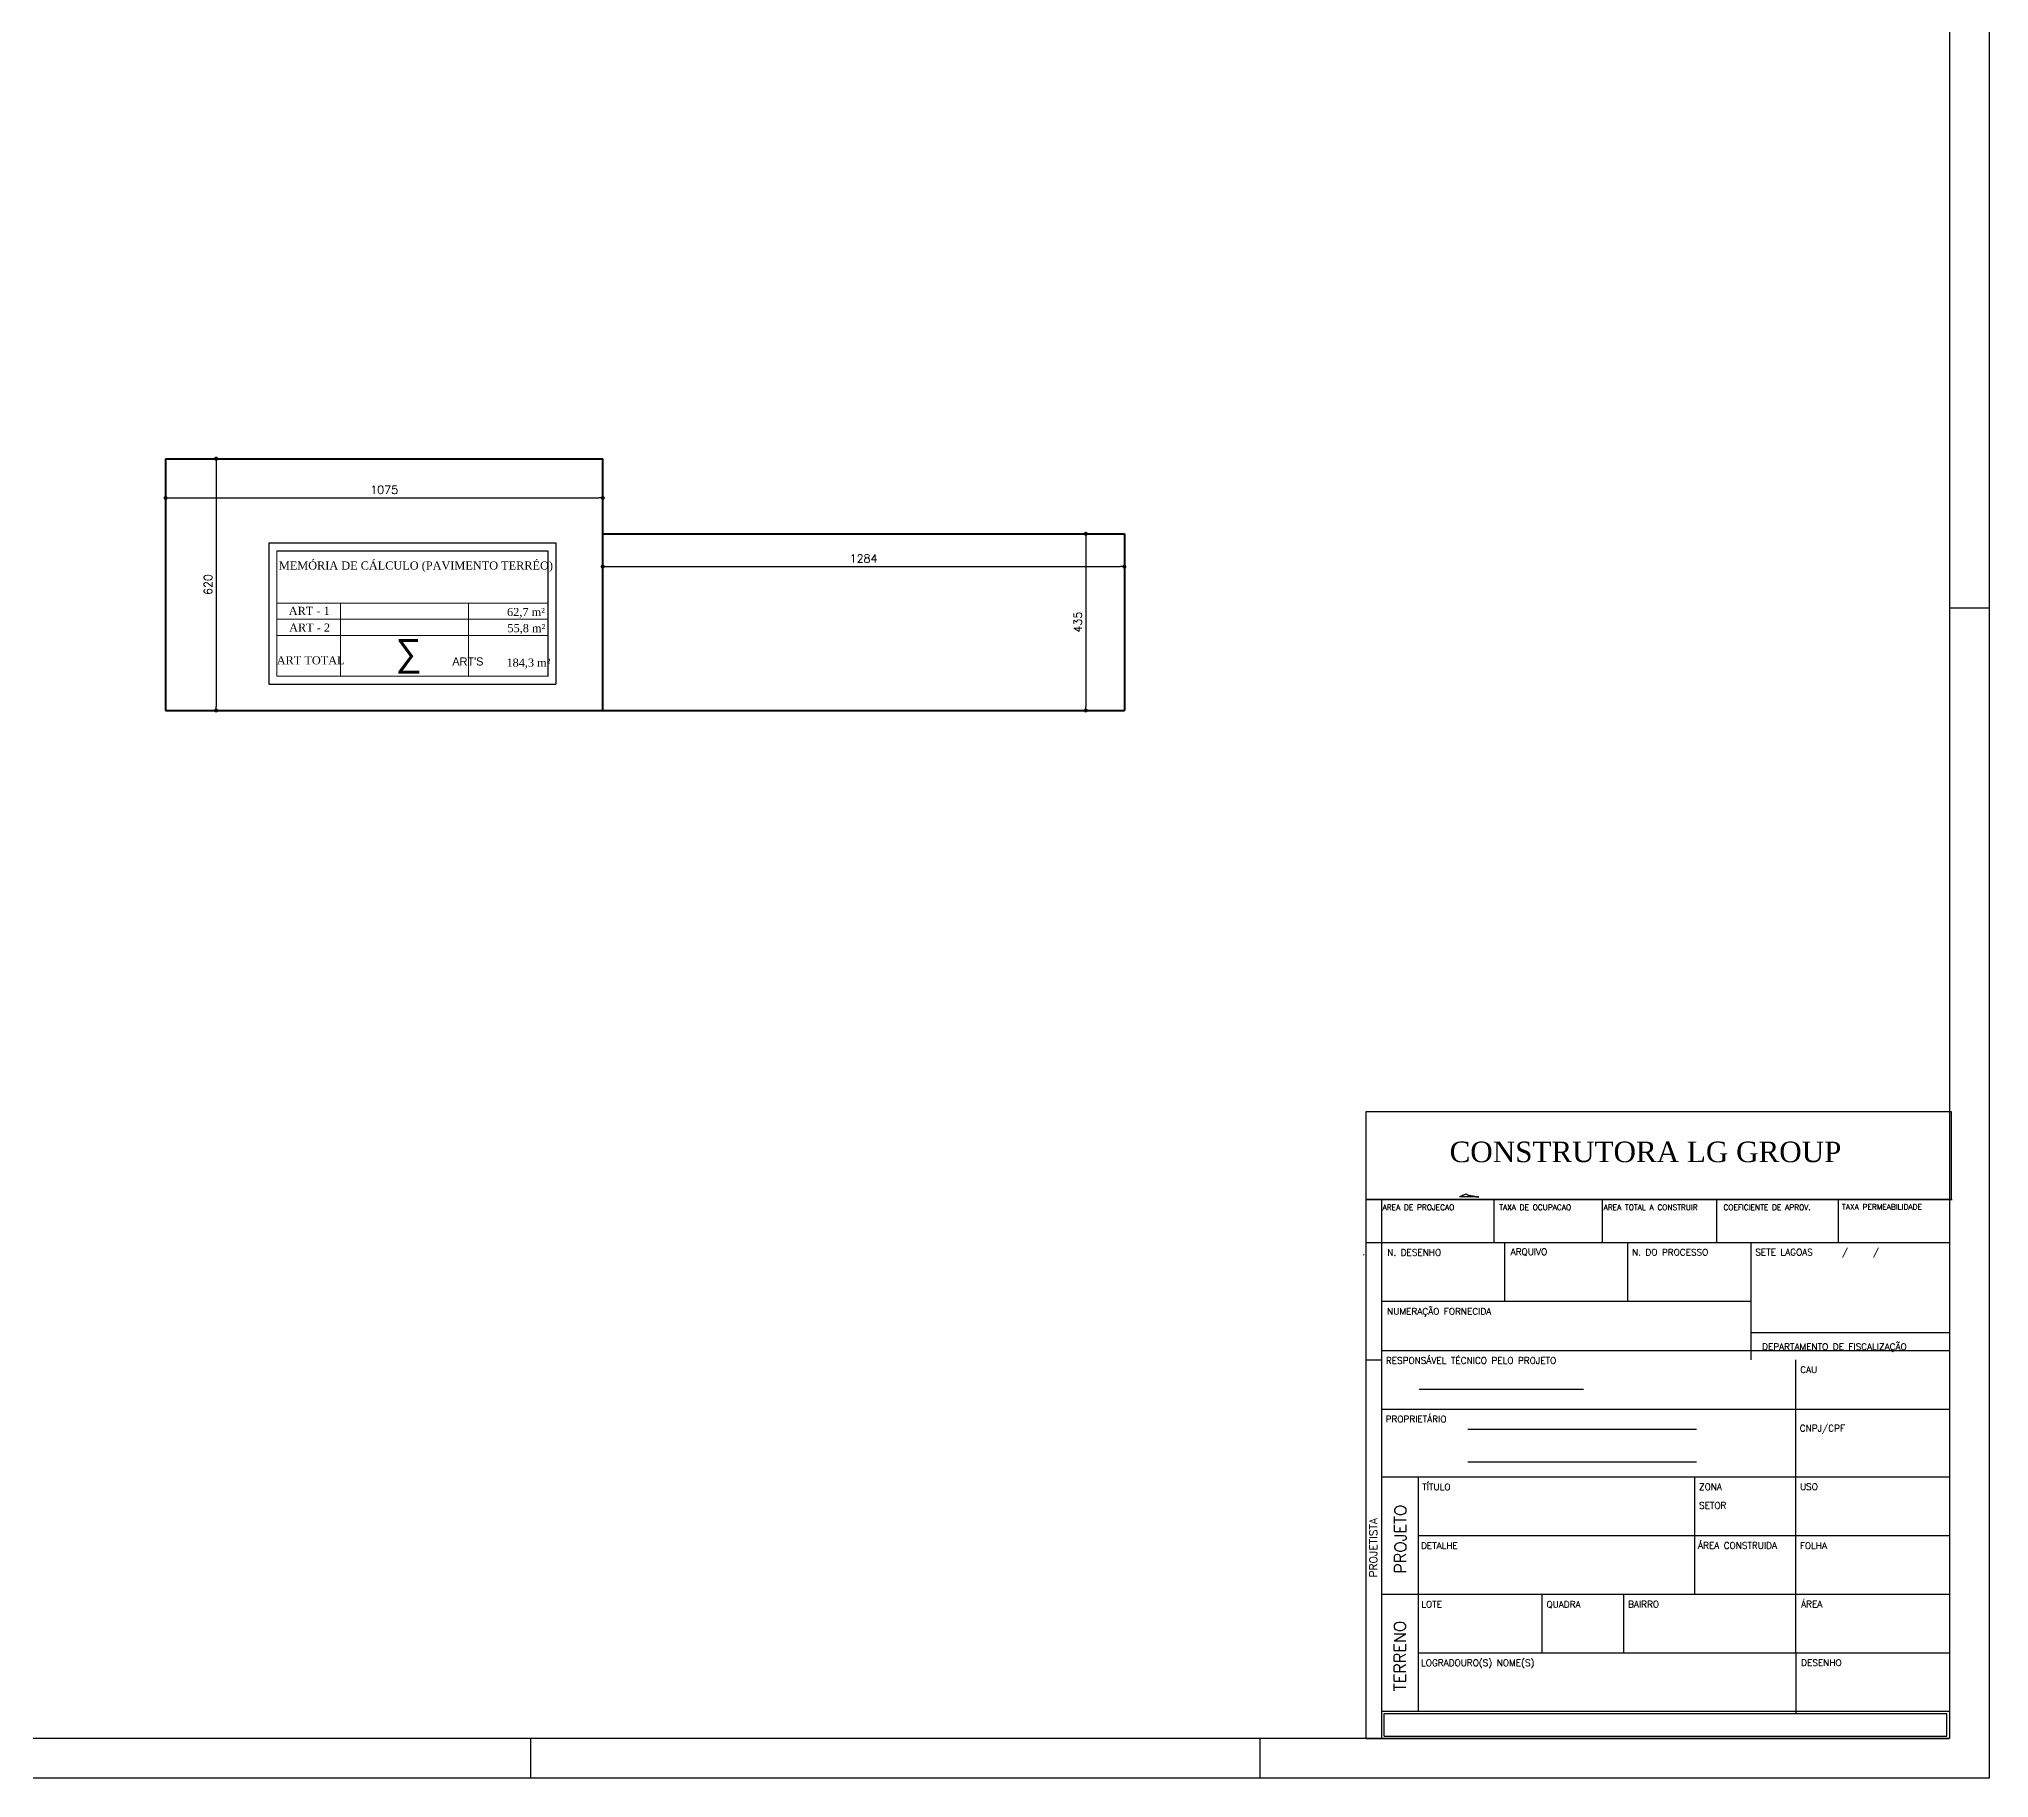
# Model space of a CAD drawing. Header units: inches. Extents: x 580771 to 691655, y 7719261 to 7829530.
# Drawn here: x 689255 to 691655, y 7719261 to 7721402 of the extents above; entities that cross this region are included whole.
import ezdxf

# ---------------------------------------------------------------- set-up
doc = ezdxf.new("R2010")
doc.units = ezdxf.units.IN
doc.header["$MEASUREMENT"] = 0
doc.header["$PDMODE"] = 2
doc.linetypes.add('CONTINUO', pattern=[0])
for name, color, linetype in [('02', 2, 'Continuous'), ('LEGENDA', 2, 'Continuous'), ('LOGO', 246, 'Continuous'), ('NIVEL', 2, 'Continuous'), ('P-06', 6, 'Continuous'), ('P02', 2, 'Continuous'), ('P06', 6, 'Continuous'), ('PEN01', 1, 'Continuous'), ('PN010', 1, 'Continuous')]:
    doc.layers.add(name, color=color, linetype=linetype)
for name, color, linetype, lineweight in [('COTAS', 7, 'Continuous', 0), ('Parede Baixa', 5, 'Continuous', 50), ('Pilares Sub-solo', 7, 'Continuous', 70)]:
    doc.layers.add(name, color=color, linetype=linetype, lineweight=lineweight)
doc.styles.add('R80E50', font='romans.shx', dxfattribs={"height": 10})
doc.styles.add('ROMANS', font='romans', dxfattribs={"height": 0.2})
doc.styles.add('Valéria', font='romantic.ttf', dxfattribs={"height": 10})
doc.dimstyles.new('ARQ50', dxfattribs={"dimscale": 50, "dimtxt": 10, "dimasz": 0.1, "dimexe": 0.2, "dimexo": 0.2, "dimgap": 0.1, "dimtad": 1, "dimdec": 0, "dimzin": 12, "dimdsep": 46, "dimtxsty": 'R80E50', "dimblk1": 'DOT', "dimblk2": 'DOT', "dimsah": 1, "dimcen": 0.4, "dimclrd": 15, "dimclre": 15, "dimclrt": 3, "dimadec": 0, "dimazin": 0, "dimtfac": 1, "dimtdec": 0, "dimtmove": 2, "dimatfit": 3, "dimldrblk": 'DOT', "dimfxl": 0.2, "dimtolj": 1, "dimtzin": 12, "dimarcsym": 0})

# ---------------------------------------------------------------- blocks, each defined once
blk = doc.blocks.new('_DOT')
at = {"color": 0, "linetype": 'ByBlock'}
blk.add_line((-0.5, 0), (-1, 0), dxfattribs=at)
at = {"color": 0, "linetype": 'ByBlock', "const_width": 0.5}
blk.add_lwpolyline([(-0.25, 0, 1), (0.25, 0, 1)], format="xyb", close=True, dxfattribs=at)
blk = doc.blocks.new('*D272')
at = {"layer": 'Defpoints', "color": 0, "transparency": 16777216}
for p in [(689411.2, 7720885.1), (689949.2, 7720885.1), (689949.2, 7720836.8)]:
    blk.add_point(p, dxfattribs=at)
at = {"layer": 'NIVEL', "color": 15, "lineweight": -2, "transparency": 16777216}
for p, q in [((689411.2, 7720875.1), (689411.2, 7720826.8)), ((689949.2, 7720875.1), (689949.2, 7720826.8)), ((689416.2, 7720836.8), (689944.2, 7720836.8))]:
    blk.add_line(p, q, dxfattribs=at)
at = {"layer": 'NIVEL', "color": 15, "lineweight": -2, "transparency": 16777216, "xscale": 5, "yscale": 5, "zscale": 5, "rotation": 180}
blk.add_blockref('_DOT', (689411.2, 7720836.8), dxfattribs=at)
at = {"layer": 'NIVEL', "color": 15, "lineweight": -2, "transparency": 16777216, "xscale": 5, "yscale": 5, "zscale": 5}
blk.add_blockref('_DOT', (689949.2, 7720836.8), dxfattribs=at)
at = {"layer": 'NIVEL', "color": 3, "transparency": 16777216, "insert": (689680.2, 7720846.8), "char_height": 10, "attachment_point": 5, "style": 'R80E50'}
blk.add_mtext('\\A1;1075', dxfattribs=at)
blk = doc.blocks.new('*D273')
at = {"layer": 'Defpoints', "color": 0, "transparency": 16777216}
for p in [(689411.2, 7720885.1), (689411.2, 7720575.1), (689473.4, 7720575.1)]:
    blk.add_point(p, dxfattribs=at)
at = {"layer": 'NIVEL', "color": 15, "lineweight": -2, "transparency": 16777216}
for p, q in [((689421.2, 7720885.1), (689483.4, 7720885.1)), ((689473.4, 7720880.1), (689473.4, 7720580.1)), ((689421.2, 7720575.1), (689483.4, 7720575.1))]:
    blk.add_line(p, q, dxfattribs=at)
at = {"layer": 'NIVEL', "color": 15, "lineweight": -2, "transparency": 16777216, "xscale": 5, "yscale": 5, "zscale": 5}
for p, rotation in [((689473.4, 7720885.1), 90), ((689473.4, 7720575.1), 270)]:
    blk.add_blockref('_DOT', p, dxfattribs=dict(at, rotation=rotation))
at = {"layer": 'NIVEL', "color": 3, "transparency": 16777216, "insert": (689463.4, 7720730.1), "char_height": 10, "width": 1261.905, "attachment_point": 5, "rotation": 90, "style": 'R80E50'}
blk.add_mtext('\\A1;620', dxfattribs=at)
blk = doc.blocks.new('*D274')
at = {"layer": 'Defpoints', "color": 0, "transparency": 16777216}
for p in [(689949.2, 7720792.6), (690591.2, 7720792.6), (690591.2, 7720752.2)]:
    blk.add_point(p, dxfattribs=at)
at = {"layer": 'NIVEL', "color": 15, "lineweight": -2, "transparency": 16777216}
for p, q in [((689949.2, 7720782.6), (689949.2, 7720742.2)), ((690591.2, 7720782.6), (690591.2, 7720742.2)), ((689954.2, 7720752.2), (690586.2, 7720752.2))]:
    blk.add_line(p, q, dxfattribs=at)
at = {"layer": 'NIVEL', "color": 15, "lineweight": -2, "transparency": 16777216, "xscale": 5, "yscale": 5, "zscale": 5, "rotation": 180}
blk.add_blockref('_DOT', (689949.2, 7720752.2), dxfattribs=at)
at = {"layer": 'NIVEL', "color": 15, "lineweight": -2, "transparency": 16777216, "xscale": 5, "yscale": 5, "zscale": 5}
blk.add_blockref('_DOT', (690591.2, 7720752.2), dxfattribs=at)
at = {"layer": 'NIVEL', "color": 3, "transparency": 16777216, "insert": (690270.2, 7720762.2), "char_height": 10, "attachment_point": 5, "style": 'R80E50'}
blk.add_mtext('\\A1;1284', dxfattribs=at)
blk = doc.blocks.new('*D275')
at = {"layer": 'Defpoints', "color": 0, "transparency": 16777216}
for p in [(690591.2, 7720792.6), (690543.8, 7720575.1), (690591.2, 7720575.1)]:
    blk.add_point(p, dxfattribs=at)
at = {"layer": 'NIVEL', "color": 15, "lineweight": -2, "transparency": 16777216}
for p, q in [((690581.2, 7720792.6), (690533.8, 7720792.6)), ((690543.8, 7720787.6), (690543.8, 7720580.1)), ((690581.2, 7720575.1), (690533.8, 7720575.1))]:
    blk.add_line(p, q, dxfattribs=at)
at = {"layer": 'NIVEL', "color": 15, "lineweight": -2, "transparency": 16777216, "xscale": 5, "yscale": 5, "zscale": 5}
for p, rotation in [((690543.8, 7720792.6), 90), ((690543.8, 7720575.1), 270)]:
    blk.add_blockref('_DOT', p, dxfattribs=dict(at, rotation=rotation))
at = {"layer": 'NIVEL', "color": 3, "transparency": 16777216, "insert": (690533.8, 7720683.8), "char_height": 10, "attachment_point": 5, "rotation": 90, "style": 'R80E50'}
blk.add_mtext('\\A1;435', dxfattribs=at)
blk = doc.blocks.new('A0')
at = {"color": 0}
blk.add_lwpolyline([(2.5, 1), (2.5, 83.1), (117.9, 83.1), (117.9, 1)], close=True, dxfattribs=at)
at = {"layer": 'P02'}
blk.add_line((117.9, 29.7), (118.9, 29.7), dxfattribs=at)
blk.add_lwpolyline([(0, 0), (0, 84.1), (118.9, 84.1), (118.9, 0)], close=True, dxfattribs=at)
for points in [[(81.9, 1), (81.9, 0)], [(100.4, 1), (100.4, 0)]]:
    blk.add_lwpolyline(points, dxfattribs=at)

msp = doc.modelspace()

# ---------------------------------------------------------------- linework, layer by layer
for p, q in [((689538.198, 7720781.596), (689538.198, 7720607.292)), ((689538.198, 7720781.596), (689891.52, 7720781.596)), ((689891.52, 7720781.596), (689891.52, 7720607.292)), ((689538.198, 7720607.292), (689891.52, 7720607.292))]:
    msp.add_line(p, q)
at = {"color": 54, "linetype": 'CONTINUO', "elevation": -634.842, "flags": 128}
msp.add_lwpolyline([(690885.502, 7719904.541), (690886.265, 7719905.069)], dxfattribs=at)
at = {"layer": '02'}
for p, q in [((691045.927, 7719972.944), (691045.927, 7719920.001)), ((691179.339, 7719972.944), (691179.339, 7719920.001)), ((691319.742, 7719972.944), (691319.742, 7719920.001)), ((691469.711, 7719972.944), (691469.711, 7719920.001))]:
    msp.add_line(p, q, dxfattribs=at)
at = {"layer": 'COTAS', "color": 1}
for p, q in [((689548.198, 7720771.596), (689548.198, 7720617.292)), ((689548.198, 7720707.292), (689881.52, 7720707.292)), ((689626.55, 7720707.292), (689626.55, 7720617.292)), ((689783.802, 7720707.292), (689783.802, 7720616.95)), ((689548.198, 7720687.292), (689881.52, 7720687.292)), ((689548.198, 7720667.292), (689881.52, 7720667.292)), ((689548.198, 7720617.292), (689881.52, 7720617.292))]:
    msp.add_line(p, q, dxfattribs=at)
at = {"layer": 'LEGENDA', "color": 2}
for p, q in [((690888.686, 7719309.147), (690888.686, 7719972.944)), ((690888.686, 7719972.944), (690904.567, 7719972.944)), ((690888.686, 7719775.705), (690907.925, 7719775.705))]:
    msp.add_line(p, q, dxfattribs=at)
at = {"layer": 'LEGENDA', "color": 5}
for p, q in [((690888.686, 7719972.944), (691600.231, 7719972.944)), ((690888.686, 7719972.944), (691609.911, 7719972.944)), ((690907.925, 7719309.147), (690907.925, 7719972.944)), ((690888.686, 7719920.001), (691606.159, 7719920.001)), ((690904.731, 7719920.001), (691487.035, 7719920.001)), ((690907.925, 7719786.867), (691606.159, 7719786.867)), ((690909.852, 7719786.867), (691606.159, 7719786.867)), ((690907.925, 7719631.408), (691606.159, 7719631.408)), ((690952.924, 7719342.816), (690952.924, 7719631.408)), ((690907.925, 7719487.112), (691606.159, 7719487.112)), ((690907.925, 7719342.816), (691606.159, 7719342.816)), ((690888.686, 7719309.147), (691606.159, 7719309.147))]:
    msp.add_line(p, q, dxfattribs=at)
at = {"layer": 'LEGENDA', "color": 1}
for p, q in [((691059.436, 7719847.853), (691059.436, 7719920.001)), ((691210.947, 7719847.853), (691210.947, 7719920.001)), ((691362.458, 7719775.705), (691362.458, 7719920.001)), ((690907.925, 7719847.853), (691362.458, 7719847.853)), ((691362.458, 7719809.374), (691606.159, 7719809.374)), ((691417.338, 7719414.964), (691417.338, 7719775.705)), ((690907.925, 7719714.719), (691606.159, 7719714.719)), ((691293.38, 7719487.112), (691293.38, 7719631.408)), ((690952.924, 7719559.26), (691606.159, 7719559.26)), ((691105.237, 7719414.964), (691105.237, 7719487.112)), ((691205.773, 7719414.964), (691205.773, 7719487.112)), ((691417.338, 7719414.964), (691606.159, 7719414.964)), ((690910.811, 7719339.93), (691603.273, 7719339.93)), ((690910.811, 7719312.033), (690910.811, 7719339.93)), ((691603.273, 7719312.033), (691603.273, 7719339.93)), ((690910.811, 7719312.033), (691603.273, 7719312.033))]:
    msp.add_line(p, q, dxfattribs=at)
at = {"layer": 'LEGENDA', "color": 3}
for p, q in [((690952.924, 7719414.964), (691417.338, 7719414.964)), ((691417.338, 7719414.964), (691417.338, 7719339.93))]:
    msp.add_line(p, q, dxfattribs=at)
at = {"layer": 'LOGO', "color": 246}
msp.add_spline([(691003.641, 7719976.38), (691008.06, 7719976.32), (691009.616, 7719976.32), (691011.973, 7719976.238), (691013.529, 7719976.238), (691015.886, 7719976.156), (691018.253, 7719976.238), (691021.269, 7719976.156), (691022.042, 7719976.172), (691023.874, 7719976.074), (691026.585, 7719976.014), (691027.253, 7719976.074), (691026.804, 7719976.156), (691025.783, 7719976.374), (691024.704, 7719976.604), (691022.023, 7719976.992), (691019.828, 7719977.323), (691017.995, 7719977.635), (691015.896, 7719977.982), (691014.197, 7719978.429), (691012.536, 7719979.331), (691011.534, 7719979.864), (691010.809, 7719979.615), (691008.833, 7719978.767), (691007.984, 7719978.42), (691006.886, 7719977.887), (691005.56, 7719977.26), (691004.615, 7719976.759), (691003.641, 7719976.38)], degree=3, dxfattribs=at)
at = {"layer": 'P-06'}
msp.add_line((691608.537, 7719972.944), (690888.686, 7719972.944), dxfattribs=at)
msp.add_lwpolyline([(690888.686, 7720081.424), (691608.537, 7720081.424), (691608.537, 7719972.944), (690888.686, 7719972.944)], close=True, dxfattribs=at)
at = {"layer": 'P06'}
for p in [(690888.686, 7719972.944), (691044.321, 7719972.944)]:
    msp.add_line(p, (691608.537, 7719972.944), dxfattribs=at)
at = {"layer": 'Parede Baixa'}
for p, q in [((689411.181, 7720885.097), (689949.181, 7720885.097)), ((689411.181, 7720885.097), (689411.181, 7720575.097)), ((689949.181, 7720575.097), (689949.181, 7720885.097)), ((689949.181, 7720792.597), (690591.181, 7720792.597)), ((690591.181, 7720792.597), (690591.181, 7720575.097)), ((689411.181, 7720575.097), (690591.181, 7720575.097))]:
    msp.add_line(p, q, dxfattribs=at)
at = {"layer": 'PEN01'}
for p, q in [((690954.035, 7719739.484), (691156.131, 7719739.484)), ((691013.969, 7719690.215), (691295.434, 7719690.215)), ((691013.969, 7719649.911), (691295.434, 7719649.911))]:
    msp.add_line(p, q, dxfattribs=at)
at = {"layer": 'PN010'}
for p, q in [((689548.198, 7720771.596), (689881.52, 7720771.596)), ((689881.52, 7720771.596), (689881.52, 7720616.95))]:
    msp.add_line(p, q, dxfattribs=at)

# ---------------------------------------------------------------- block references
at = {"xscale": 48.51000000000931, "yscale": 48.51000000000931, "zscale": 48.51000000000931}
msp.add_blockref('A0', (685887.389, 7719260.637), dxfattribs=at)

# ---------------------------------------------------------------- texts
at = {"layer": 'COTAS', "color": 1, "char_height": 10, "attachment_point": 1, "style": 'Valéria'}
for s, width, heights, insert in [('ART - 2', 239.47399, [58.348], (689563.241, 7720682.104)), ('ART TOTAL', 398.48718, [55.333], (689547.991, 7720641.841))]:
    msp.add_mtext_dynamic_manual_height_columns(s, width=width, gutter_width=50, heights=heights, dxfattribs=dict(at, insert=insert))
at = {"layer": 'LEGENDA', "color": 2, "style": 'R80E50'}
for s, height, p in [('AREA DE PROJECAO', 6.68547, (690908.947, 7719959.954)), ('TAXA DE OCUPACAO', 6.68547, (691052.417, 7719959.954)), ('AREA TOTAL A CONSTRUIR', 6.68547, (691180.95, 7719959.933)), ('COEFICIENTE DE APROV.', 6.68547, (691328.363, 7719959.954)), ('TAXA PERMEABILIDADE', 6.68547, (691474.39, 7719960.501)), ('N. DESENHO', 8.0165, (690914.679, 7719903.787)), ('ARQUIVO', 8.0165, (691066.522, 7719904.536)), ('N. DO PROCESSO', 8.01646, (691215.967, 7719903.949)), ('SETE LAGOAS     /     / ', 8.01646, (691367.609, 7719903.999)), ('NUMERAÇÃO FORNECIDA', 8.01646, (690914.54, 7719831.203)), ('RESPONSÁVEL TÉCNICO PELO PROJETO', 8.01646, (690912.981, 7719770.711)), ('DEPARTAMENTO DE FISCALIZAÇÃO', 8.01646, (691375.997, 7719787.722)), ('CAU', 8.0165, (691422.933, 7719759.399)), ('PROPRIETÁRIO', 8.01646, (690912.67, 7719698.587)), ('CNPJ/CPF', 8.0165, (691422.315, 7719687.285)), ('TÍTULO', 8.0165, (690957.808, 7719614.984)), ('ZONA', 8.0165, (691298.356, 7719615.223)), ('USO', 8.0165, (691422.607, 7719615.263)), ('SETOR', 8.0165, (691298.356, 7719592.223)), ('DETALHE', 8.0165, (690956.183, 7719542.756)), ('ÁREA CONSTRUIDA', 8.01646, (691297.141, 7719542.955)), ('FOLHA', 8.0165, (691422.49, 7719542.657)), ('LOTE', 8.0165, (690956.514, 7719470.543)), ('QUADRA', 8.0165, (691110.645, 7719470.42)), ('BAIRRO', 8.0165, (691210.948, 7719470.624)), ('ÁREA', 8.0165, (691424.044, 7719470.777)), ('LOGRADOURO(S) NOME(S)', 8.01646, (690956.291, 7719398.519)), ('DESENHO', 8.0165, (691424.044, 7719398.629))]:
    msp.add_text(s, height=height, dxfattribs=at).set_placement(p)
at = {"layer": 'LEGENDA', "color": 4, "style": 'ROMANS'}
for s, p in [('PROJETO', (690938.058, 7719512.287)), ('TERRENO', (690937.491, 7719367.506))]:
    msp.add_text(s, height=14.4296, rotation=90, dxfattribs=at).set_placement(p)
at = {"layer": 'LEGENDA', "color": 2, "style": 'ROMANS'}
msp.add_text('PROJETISTA', height=9.6197, rotation=90, dxfattribs=at).set_placement((690902.44, 7719507.578))
at = {"layer": 'Pilares Sub-solo', "color": 7, "attachment_point": 1, "style": 'Valéria'}
for s, width, gutter_width, heights, insert, char_height in [('\\pxi1.1899;{\\C1;MEMÓRIA DE CÁLCULO (PAVIMENTO TERRÉO)}', 348.24901, 50, [27.486], (689538.703, 7720758.552), 10), ('{\\C1;ART - 1}', 228.39332, 50, [9.01], (689562.774, 7720702.707), 10), ('{\\C1;62,7 m²}', 228.39332, 50, [9.01], (689831.426, 7720701.326), 10), ('{\\C1;55,8 m²}', 228.39332, 50, [9.01], (689831.892, 7720681.447), 10), ("\\pxi-3,l4,t4;{\\fArial|b0|i0|c0|p34;\\H3.25x;\\C256;∑^I\\fMS Shell Dlg 2|b0|i0|c0|p0;\\H0.30769x;ART'S}", 862.69665, 50, [0], (689684.08, 7720662.892), 10), ('{\\C1;184,3 m²}', 298.11633, 50, [35.913], (689830.694, 7720638.963), 10), ('{\\C1;CONSTRUTORA LG GROUP}', 782.7797, 25, [24.271], (690991.367, 7720044.234), 25.3125)]:
    msp.add_mtext_dynamic_manual_height_columns(s, width=width, gutter_width=gutter_width, heights=heights, dxfattribs=dict(at, insert=insert, char_height=char_height))

# ---------------------------------------------------------------- dimensions: what is measured, and where the dimension line sits
at = {"layer": 'NIVEL'}
for base, p1, p2, text, picture, middle in [((689473.442, 7720575.097), (689411.181, 7720885.097), (689411.181, 7720575.097), '620', '*D273', (689463.442, 7720730.097)), ((690543.813, 7720575.097), (690591.181, 7720792.597), (690591.181, 7720575.097), '435', '*D275', (690533.813, 7720683.847))]:
    dim = msp.add_linear_dim(base=base, p1=p1, p2=p2, angle=90, text=text, dimstyle='ARQ50', dxfattribs=at)
    dim.commit()
    dim.dimension.update_dxf_attribs({"geometry": picture, "text_midpoint": middle})
for base, p1, p2, text, picture, middle in [((689949.181, 7720836.811), (689411.181, 7720885.097), (689949.181, 7720885.097), '1075', '*D272', (689680.181, 7720846.811)), ((690591.181, 7720752.165), (689949.181, 7720792.597), (690591.181, 7720792.597), '1284', '*D274', (690270.181, 7720762.165))]:
    dim = msp.add_linear_dim(base=base, p1=p1, p2=p2, text=text, dimstyle='ARQ50', dxfattribs=at)
    dim.commit()
    dim.dimension.update_dxf_attribs({"geometry": picture, "text_midpoint": middle})

doc.saveas('drawing.dxf')
